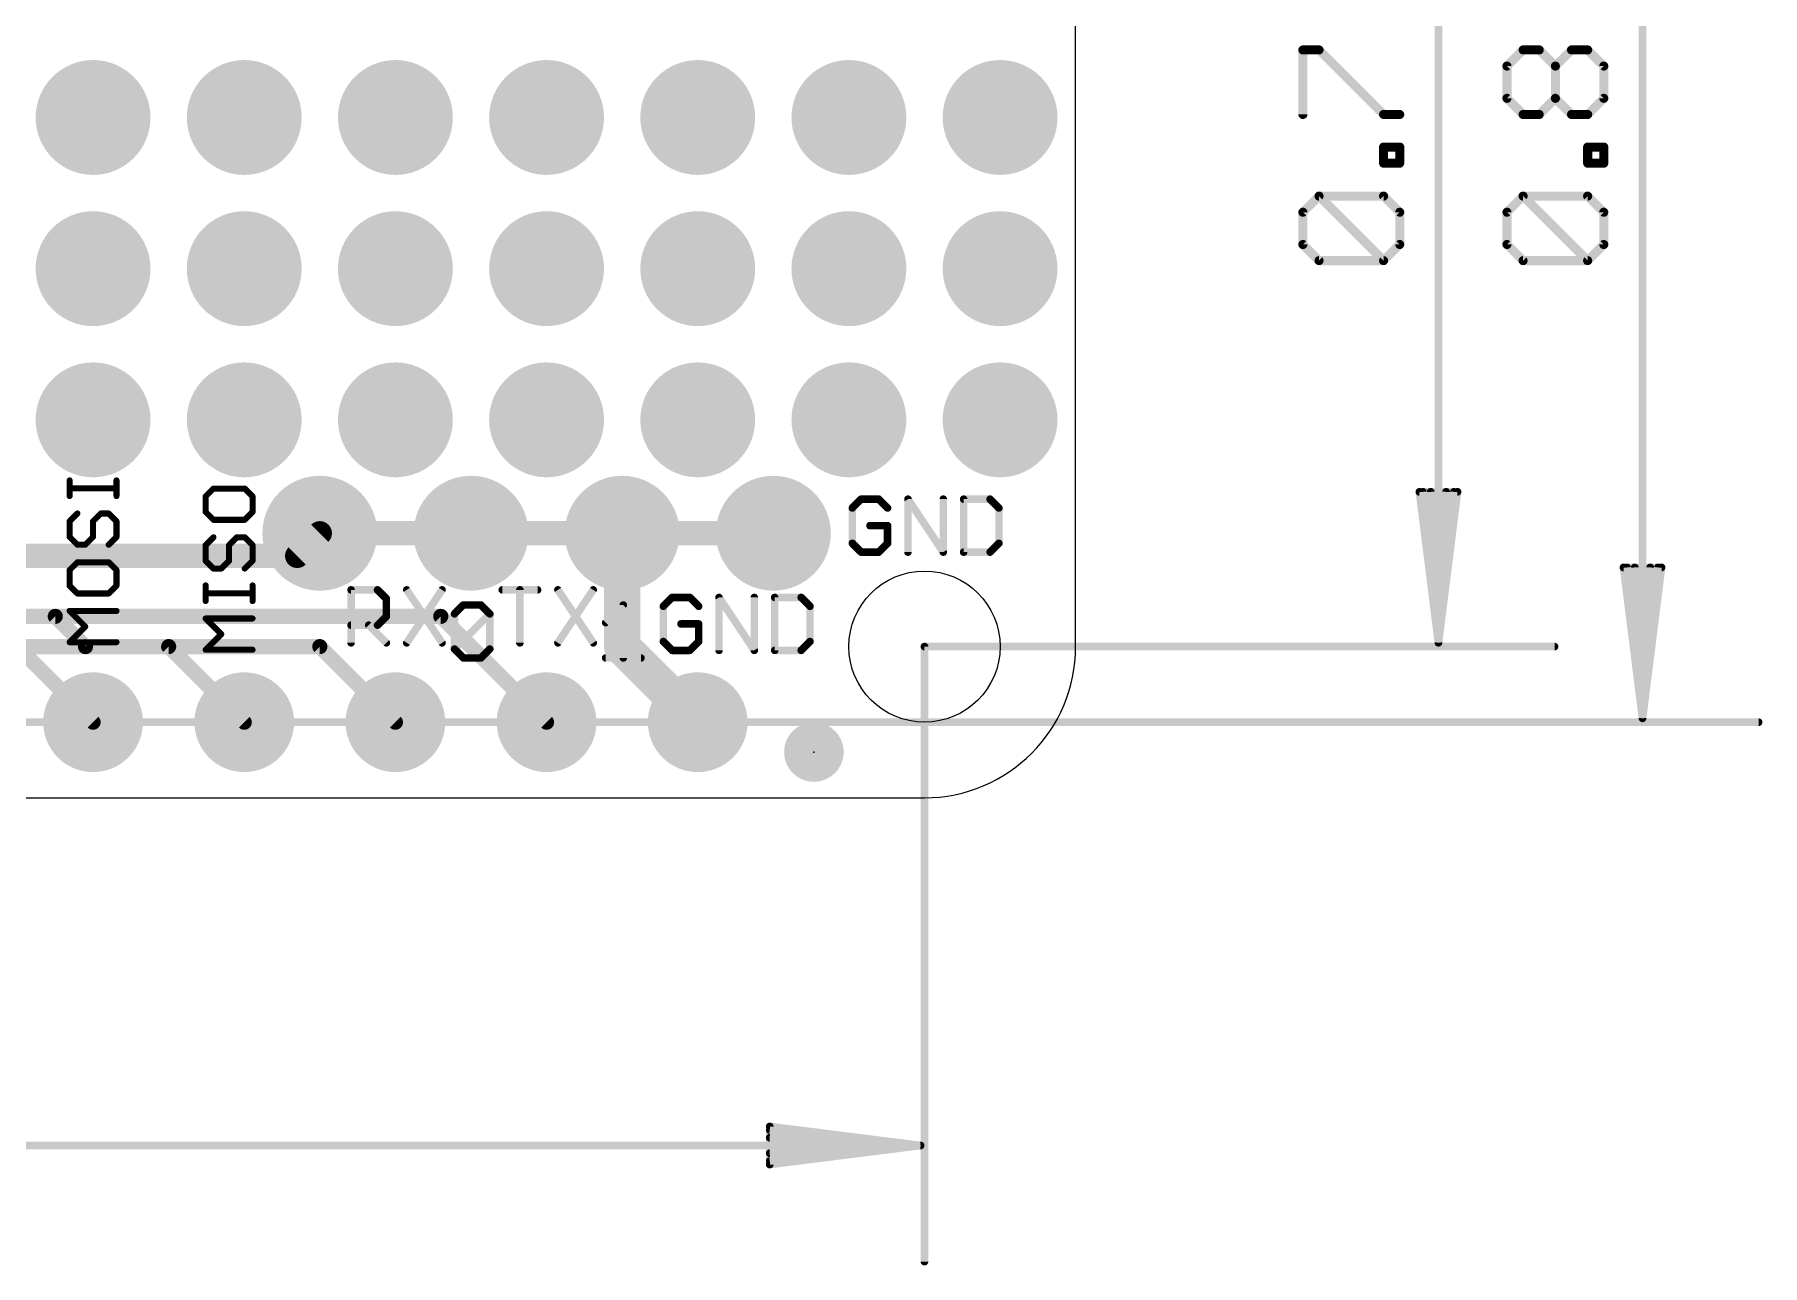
# Model space of a CAD drawing. Extents: x -7.9 to 62.3, y -7.9 to 33.1.
# Drawn here: x 33.31 to 62.34, y -7.86 to 12.82 of the extents above; entities that cross this region are included whole.
import ezdxf

# ---------------------------------------------------------------- set-up
doc = ezdxf.new("R2010")
doc.units = 0
for name, color, linetype in [('1', 12, 'CONTINUOUS'), ('16', 132, 'CONTINUOUS'), ('17', 110, 'CONTINUOUS'), ('18', 110, 'CONTINUOUS'), ('20', 53, 'CONTINUOUS'), ('21', 40, 'CONTINUOUS'), ('23', 40, 'CONTINUOUS'), ('47', 253, 'CONTINUOUS')]:
    doc.layers.add(name, color=color, linetype=linetype)

# ---------------------------------------------------------------- blocks, each defined once
blk = doc.blocks.new('ROUNDP')
at = {"const_width": 0.5}
blk.add_lwpolyline([(0, -0.25, 1), (0, 0.25, 1), (0, -0.25)], format="xyb", dxfattribs=at)
blk = doc.blocks.new('PIE')
at = {"const_width": 0.5}
blk.add_lwpolyline([(0, -0.25, 1), (0, 0.25, 1), (0, -0.25)], format="xyb", dxfattribs=at)
blk = doc.blocks.new('ROUNDV')
at = {"const_width": 0.5}
blk.add_lwpolyline([(0, -0.25, 1), (0, 0.25, 1), (0, -0.25)], format="xyb", dxfattribs=at)

msp = doc.modelspace()

# ---------------------------------------------------------------- linework, layer by layer
at = {"layer": '1'}
for points, const_width in [([(38.1, 4.445), (40.64, 4.445)], 0.4064), ([(40.64, 4.445), (43.18, 4.445)], 0.4064), ([(43.18, 4.445), (45.72, 4.445)], 0.4064), ([(33.147, 3.048), (33.655, 3.048)], 0.254), ([(33.655, 3.048), (34.163, 2.54)], 0.254), ([(34.163, 2.54), (35.56, 2.54)], 0.254), ([(35.56, 2.54), (36.83, 1.27)], 0.254), ([(34.29, 1.27), (33.147, 2.413)], 0.254)]:
    msp.add_lwpolyline(points, dxfattribs=dict(at, const_width=const_width))
for points, const_width in [([(38.1, 4.5466, 1), (38.1, 4.3434)], 0.2032), ([(40.64, 4.5466, 1), (40.64, 4.3434)], 0.2032), ([(40.64, 4.3434, 1), (40.64, 4.5466)], 0.2032), ([(43.18, 4.5466, 1), (43.18, 4.3434)], 0.2032), ([(43.18, 4.3434, 1), (43.18, 4.5466)], 0.2032), ([(45.72, 4.3434, 1), (45.72, 4.5466)], 0.2032), ([(33.6999, 3.0929, 1), (33.6101, 3.0031)], 0.127), ([(33.655, 2.9845, 1), (33.655, 3.1115)], 0.127), ([(34.163, 2.6035, 1), (34.163, 2.4765)], 0.127), ([(34.1181, 2.4951, 1), (34.2079, 2.5849)], 0.127), ([(35.6049, 2.5849, 1), (35.5151, 2.4951)], 0.127), ([(35.56, 2.4765, 1), (35.56, 2.6035)], 0.127), ([(34.2451, 1.2251, 1), (34.3349, 1.3149)], 0.127), ([(36.7851, 1.2251, 1), (36.8749, 1.3149)], 0.127)]:
    msp.add_lwpolyline(points, format="xyb", dxfattribs=dict(at, const_width=const_width))
at = {"layer": '16'}
for points, const_width in [([(37.719, 4.064), (38.1, 4.445)], 0.4064), ([(43.18, 2.54), (43.18, 4.445)], 0.6096), ([(32.512, 4.064), (37.719, 4.064)], 0.4064), ([(40.132, 3.048), (29.083, 3.048)], 0.254), ([(40.132, 3.048), (41.91, 1.27)], 0.254), ([(28.448, 2.54), (38.1, 2.54)], 0.254), ([(38.1, 2.54), (39.37, 1.27)], 0.254), ([(44.45, 1.27), (43.18, 2.54)], 0.6096)]:
    msp.add_lwpolyline(points, dxfattribs=dict(at, const_width=const_width))
for points, const_width in [([(38.1718, 4.3732, 1), (38.0282, 4.5168)], 0.2032), ([(43.3324, 4.445, 1), (43.0276, 4.445)], 0.3048), ([(37.6472, 4.1358, 1), (37.7908, 3.9922)], 0.2032), ([(37.719, 3.9624, 1), (37.719, 4.1656)], 0.2032), ([(40.1769, 3.0929, 1), (40.0871, 3.0031)], 0.127), ([(40.132, 2.9845, 1), (40.132, 3.1115)], 0.127), ([(38.1449, 2.5849, 1), (38.0551, 2.4951)], 0.127), ([(38.1, 2.4765, 1), (38.1, 2.6035)], 0.127), ([(43.2878, 2.6478, 1), (43.0722, 2.4322)], 0.3048), ([(43.0276, 2.54, 1), (43.3324, 2.54)], 0.3048), ([(44.3422, 1.1622, 1), (44.5578, 1.3778)], 0.3048), ([(39.3251, 1.2251, 1), (39.4149, 1.3149)], 0.127), ([(41.8651, 1.2251, 1), (41.9549, 1.3149)], 0.127)]:
    msp.add_lwpolyline(points, format="xyb", dxfattribs=dict(at, const_width=const_width))
at = {"layer": '20'}
for p, q in [((50.8, 2.54), (50.8, 20.32)), ((2.54, 0), (48.26, 0))]:
    msp.add_line(p, q, dxfattribs=at)
msp.add_circle((48.26, 2.54), 1.27, dxfattribs=at)
msp.add_arc((48.26, 2.54), 2.54, 270, 0, dxfattribs=at)
at = {"layer": '21'}
for points, const_width in [([(33.8956, 5.0698), (33.8956, 5.3325)], 0.1016), ([(34.6837, 5.2012), (33.8956, 5.2012)], 0.1016), ([(34.6837, 5.0698), (34.6837, 5.3325)], 0.1016), ([(36.313, 5.1953), (36.1816, 5.064)], 0.1016), ([(36.8384, 5.1953), (36.313, 5.1953)], 0.1016), ([(36.9697, 5.064), (36.8384, 5.1953)], 0.1016), ([(36.1816, 5.064), (36.1816, 4.8013)], 0.1016), ([(36.9697, 4.8013), (36.9697, 5.064)], 0.1016), ([(47.1955, 5.0173), (47.0472, 4.869)], 0.127), ([(47.4921, 5.0173), (47.1955, 5.0173)], 0.127), ([(47.6404, 4.869), (47.4921, 5.0173)], 0.127), ([(47.9827, 4.1275), (47.9827, 5.0173)], 0.127), ([(47.9827, 5.0173), (48.5759, 4.1275)], 0.127), ([(48.5759, 4.1275), (48.5759, 5.0173)], 0.127), ([(48.9183, 5.0173), (48.9183, 4.1275)], 0.127), ([(49.3631, 5.0173), (48.9183, 5.0173)], 0.127), ([(49.5114, 4.869), (49.3631, 5.0173)], 0.127), ([(34.027, 4.7766), (33.8956, 4.6453)], 0.1016), ([(33.8956, 4.6453), (33.8956, 4.3826)], 0.1016), ([(34.2897, 4.6453), (34.421, 4.7766)], 0.1016), ([(34.2897, 4.3826), (34.2897, 4.6453)], 0.1016), ([(34.421, 4.7766), (34.5524, 4.7766)], 0.1016), ([(34.5524, 4.7766), (34.6837, 4.6453)], 0.1016), ([(34.6837, 4.6453), (34.6837, 4.3826)], 0.1016), ([(36.1816, 4.8013), (36.313, 4.6699)], 0.1016), ([(36.313, 4.6699), (36.8384, 4.6699)], 0.1016), ([(36.8384, 4.6699), (36.9697, 4.8013)], 0.1016), ([(47.0472, 4.869), (47.0472, 4.2758)], 0.127), ([(49.5114, 4.2758), (49.5114, 4.869)], 0.127), ([(33.8956, 4.3826), (34.027, 4.2512)], 0.1016), ([(34.1583, 4.2512), (34.2897, 4.3826)], 0.1016), ([(34.6837, 4.3826), (34.5524, 4.2512)], 0.1016), ([(36.313, 4.3768), (36.1816, 4.2454)], 0.1016), ([(36.5757, 4.2454), (36.707, 4.3768)], 0.1016), ([(36.707, 4.3768), (36.8384, 4.3768)], 0.1016), ([(36.8384, 4.3768), (36.9697, 4.2454)], 0.1016), ([(47.6404, 4.5724), (47.3438, 4.5724)], 0.127), ([(47.6404, 4.2758), (47.6404, 4.5724)], 0.127), ([(34.027, 4.2512), (34.1583, 4.2512)], 0.1016), ([(36.1816, 4.2454), (36.1816, 3.9827)], 0.1016), ([(36.5757, 3.9827), (36.5757, 4.2454)], 0.1016), ([(36.9697, 4.2454), (36.9697, 3.9827)], 0.1016), ([(47.0472, 4.2758), (47.1955, 4.1275)], 0.127), ([(47.1955, 4.1275), (47.4921, 4.1275)], 0.127), ([(47.4921, 4.1275), (47.6404, 4.2758)], 0.127), ([(48.9183, 4.1275), (49.3631, 4.1275)], 0.127), ([(49.3631, 4.1275), (49.5114, 4.2758)], 0.127), ([(34.027, 3.958), (33.8956, 3.8267)], 0.1016), ([(33.8956, 3.8267), (33.8956, 3.564)], 0.1016), ([(34.5524, 3.958), (34.027, 3.958)], 0.1016), ([(34.6837, 3.8267), (34.5524, 3.958)], 0.1016), ([(34.6837, 3.564), (34.6837, 3.8267)], 0.1016), ([(36.1816, 3.9827), (36.313, 3.8514)], 0.1016), ([(36.313, 3.8514), (36.4443, 3.8514)], 0.1016), ([(36.4443, 3.8514), (36.5757, 3.9827)], 0.1016), ([(36.9697, 3.9827), (36.8384, 3.8514)], 0.1016), ([(33.8956, 3.564), (34.027, 3.4327)], 0.1016), ([(34.5524, 3.4327), (34.6837, 3.564)], 0.1016), ([(36.1816, 3.3056), (36.1816, 3.5683)], 0.1016), ([(36.9697, 3.437), (36.1816, 3.437)], 0.1016), ([(36.9697, 3.3056), (36.9697, 3.5683)], 0.1016), ([(38.625, 2.6035), (38.625, 3.4933)], 0.127), ([(38.625, 3.4933), (39.0699, 3.4933)], 0.127), ([(39.0699, 3.4933), (39.2182, 3.345)], 0.127), ([(39.5605, 3.4933), (40.1537, 2.6035)], 0.127), ([(40.1537, 3.4933), (39.5605, 2.6035)], 0.127), ([(41.165, 3.4933), (41.7582, 3.4933)], 0.127), ([(41.4616, 2.6035), (41.4616, 3.4933)], 0.127), ([(42.1005, 3.4933), (42.6937, 2.6035)], 0.127), ([(42.6937, 3.4933), (42.1005, 2.6035)], 0.127), ([(34.027, 3.4327), (34.5524, 3.4327)], 0.1016), ([(39.2182, 3.345), (39.2182, 3.0484)], 0.127), ([(40.3627, 3.091), (40.511, 3.2393)], 0.127), ([(40.511, 3.2393), (40.8076, 3.2393)], 0.127), ([(40.8076, 3.2393), (40.9559, 3.091)], 0.127), ([(42.9027, 2.9427), (43.1993, 3.2393)], 0.127), ([(43.1993, 3.2393), (43.1993, 2.3495)], 0.127), ([(44.0205, 3.3663), (43.8722, 3.218)], 0.127), ([(43.8722, 3.218), (43.8722, 2.6248)], 0.127), ([(44.3171, 3.3663), (44.0205, 3.3663)], 0.127), ([(44.4654, 3.218), (44.3171, 3.3663)], 0.127), ([(44.8077, 2.4765), (44.8077, 3.3663)], 0.127), ([(44.8077, 3.3663), (45.4009, 2.4765)], 0.127), ([(45.4009, 2.4765), (45.4009, 3.3663)], 0.127), ([(45.7433, 3.3663), (45.7433, 2.4765)], 0.127), ([(46.1881, 3.3663), (45.7433, 3.3663)], 0.127), ([(46.3364, 3.218), (46.1881, 3.3663)], 0.127), ([(46.3364, 2.6248), (46.3364, 3.218)], 0.127), ([(34.1583, 2.8768), (33.8956, 3.1395)], 0.1016), ([(33.8956, 3.1395), (34.6837, 3.1395)], 0.1016), ([(33.8956, 2.6141), (34.1583, 2.8768)], 0.1016), ([(36.4443, 2.7498), (36.1816, 3.0125)], 0.1016), ([(36.1816, 3.0125), (36.9697, 3.0125)], 0.1016), ([(39.0699, 2.9001), (38.625, 2.9001)], 0.127), ([(38.9216, 2.9001), (39.2182, 2.6035)], 0.127), ([(39.2182, 3.0484), (39.0699, 2.9001)], 0.127), ([(40.3627, 2.4978), (40.3627, 3.091)], 0.127), ([(40.3627, 2.4978), (40.9559, 3.091)], 0.127), ([(40.9559, 3.091), (40.9559, 2.4978)], 0.127), ([(44.4654, 2.9214), (44.1688, 2.9214)], 0.127), ([(44.4654, 2.6248), (44.4654, 2.9214)], 0.127), ([(34.6837, 2.6141), (33.8956, 2.6141)], 0.1016), ([(36.1816, 2.4871), (36.4443, 2.7498)], 0.1016), ([(43.8722, 2.6248), (44.0205, 2.4765)], 0.127), ([(44.3171, 2.4765), (44.4654, 2.6248)], 0.127), ([(46.1881, 2.4765), (46.3364, 2.6248)], 0.127), ([(36.9697, 2.4871), (36.1816, 2.4871)], 0.1016), ([(40.511, 2.3495), (40.3627, 2.4978)], 0.127), ([(40.8076, 2.3495), (40.511, 2.3495)], 0.127), ([(40.9559, 2.4978), (40.8076, 2.3495)], 0.127), ([(42.9027, 2.3495), (43.4959, 2.3495)], 0.127), ([(44.0205, 2.4765), (44.3171, 2.4765)], 0.127), ([(45.7433, 2.4765), (46.1881, 2.4765)], 0.127)]:
    msp.add_lwpolyline(points, dxfattribs=dict(at, const_width=const_width))
for points, const_width in [([(33.921, 5.3325, 1), (33.8702, 5.3325)], 0.0508), ([(33.8956, 5.2266, 1), (33.8956, 5.1757)], 0.0508), ([(34.7091, 5.3325, 1), (34.6583, 5.3325)], 0.0508), ([(34.6837, 5.1757, 1), (34.6837, 5.2266)], 0.0508), ([(36.313, 5.2207, 1), (36.313, 5.1699)], 0.0508), ([(36.3309, 5.1774, 1), (36.295, 5.2133)], 0.0508), ([(36.8563, 5.2133, 1), (36.8204, 5.1774)], 0.0508), ([(36.8384, 5.1699, 1), (36.8384, 5.2207)], 0.0508), ([(33.8702, 5.0698, 1), (33.921, 5.0698)], 0.0508), ([(34.6583, 5.0698, 1), (34.7091, 5.0698)], 0.0508), ([(36.207, 5.064, 1), (36.1562, 5.064)], 0.0508), ([(36.1637, 5.0819, 1), (36.1996, 5.046)], 0.0508), ([(36.9951, 5.064, 1), (36.9443, 5.064)], 0.0508), ([(36.9517, 5.046, 1), (36.9877, 5.0819)], 0.0508), ([(47.1955, 5.049, 1), (47.1955, 4.9855)], 0.0635), ([(47.218, 4.9948, 1), (47.1731, 5.0397)], 0.0635), ([(47.5146, 5.0397, 1), (47.4696, 4.9948)], 0.0635), ([(47.4921, 4.9855, 1), (47.4921, 5.049)], 0.0635), ([(48.0145, 5.0173, 1), (47.951, 5.0173)], 0.0635), ([(48.0092, 5.0349, 1), (47.9563, 4.9996)], 0.0635), ([(48.6077, 5.0173, 1), (48.5442, 5.0173)], 0.0635), ([(48.95, 5.0173, 1), (48.8865, 5.0173)], 0.0635), ([(48.9183, 5.049, 1), (48.9183, 4.9855)], 0.0635), ([(49.3856, 5.0397, 1), (49.3407, 4.9948)], 0.0635), ([(49.3631, 4.9855, 1), (49.3631, 5.049)], 0.0635), ([(33.921, 4.6453, 1), (33.8702, 4.6453)], 0.0508), ([(33.8777, 4.6632, 1), (33.9136, 4.6273)], 0.0508), ([(34.0449, 4.7586, 1), (34.009, 4.7946)], 0.0508), ([(34.3151, 4.6453, 1), (34.2643, 4.6453)], 0.0508), ([(34.2717, 4.6632, 1), (34.3076, 4.6273)], 0.0508), ([(34.421, 4.802, 1), (34.421, 4.7512)], 0.0508), ([(34.439, 4.7586, 1), (34.403, 4.7946)], 0.0508), ([(34.5703, 4.7946, 1), (34.5344, 4.7586)], 0.0508), ([(34.5524, 4.7512, 1), (34.5524, 4.802)], 0.0508), ([(34.7091, 4.6453, 1), (34.6583, 4.6453)], 0.0508), ([(34.6657, 4.6273, 1), (34.7017, 4.6632)], 0.0508), ([(36.1996, 4.8193, 1), (36.1637, 4.7833)], 0.0508), ([(36.1562, 4.8013, 1), (36.207, 4.8013)], 0.0508), ([(36.313, 4.6953, 1), (36.313, 4.6445)], 0.0508), ([(36.295, 4.652, 1), (36.3309, 4.6879)], 0.0508), ([(36.8204, 4.6879, 1), (36.8563, 4.652)], 0.0508), ([(36.8384, 4.6445, 1), (36.8384, 4.6953)], 0.0508), ([(36.9443, 4.8013, 1), (36.9951, 4.8013)], 0.0508), ([(36.9877, 4.7833, 1), (36.9517, 4.8193)], 0.0508), ([(47.079, 4.869, 1), (47.0155, 4.869)], 0.0635), ([(47.0248, 4.8914, 1), (47.0697, 4.8465)], 0.0635), ([(47.6179, 4.8465, 1), (47.6628, 4.8914)], 0.0635), ([(49.5432, 4.869, 1), (49.4797, 4.869)], 0.0635), ([(49.489, 4.8465, 1), (49.5339, 4.8914)], 0.0635), ([(33.8702, 4.3826, 1), (33.921, 4.3826)], 0.0508), ([(33.9136, 4.4005, 1), (33.8777, 4.3646)], 0.0508), ([(34.2643, 4.3826, 1), (34.3151, 4.3826)], 0.0508), ([(34.3076, 4.3646, 1), (34.2717, 4.4005)], 0.0508), ([(34.6583, 4.3826, 1), (34.7091, 4.3826)], 0.0508), ([(34.7017, 4.3646, 1), (34.6657, 4.4005)], 0.0508), ([(36.3309, 4.3588, 1), (36.295, 4.3947)], 0.0508), ([(36.707, 4.4022, 1), (36.707, 4.3514)], 0.0508), ([(36.725, 4.3588, 1), (36.689, 4.3947)], 0.0508), ([(36.8563, 4.3947, 1), (36.8204, 4.3588)], 0.0508), ([(36.8384, 4.3514, 1), (36.8384, 4.4022)], 0.0508), ([(47.3438, 4.6041, 1), (47.3438, 4.5406)], 0.0635), ([(47.6721, 4.5724, 1), (47.6086, 4.5724)], 0.0635), ([(47.6404, 4.5406, 1), (47.6404, 4.6041)], 0.0635), ([(34.027, 4.2766, 1), (34.027, 4.2258)], 0.0508), ([(34.009, 4.2333, 1), (34.0449, 4.2692)], 0.0508), ([(34.1404, 4.2692, 1), (34.1763, 4.2333)], 0.0508), ([(34.1583, 4.2258, 1), (34.1583, 4.2766)], 0.0508), ([(34.5344, 4.2692, 1), (34.5703, 4.2333)], 0.0508), ([(36.207, 4.2454, 1), (36.1562, 4.2454)], 0.0508), ([(36.1637, 4.2634, 1), (36.1996, 4.2274)], 0.0508), ([(36.5577, 4.2634, 1), (36.5936, 4.2274)], 0.0508), ([(36.6011, 4.2454, 1), (36.5503, 4.2454)], 0.0508), ([(36.9951, 4.2454, 1), (36.9443, 4.2454)], 0.0508), ([(36.9517, 4.2274, 1), (36.9877, 4.2634)], 0.0508), ([(47.0697, 4.2982, 1), (47.0248, 4.2533)], 0.0635), ([(47.0155, 4.2758, 1), (47.079, 4.2758)], 0.0635), ([(47.1955, 4.1593, 1), (47.1955, 4.0958)], 0.0635), ([(47.1731, 4.105, 1), (47.218, 4.15)], 0.0635), ([(47.4696, 4.15, 1), (47.5146, 4.105)], 0.0635), ([(47.4921, 4.0958, 1), (47.4921, 4.1593)], 0.0635), ([(47.6086, 4.2758, 1), (47.6721, 4.2758)], 0.0635), ([(47.6628, 4.2533, 1), (47.6179, 4.2982)], 0.0635), ([(47.951, 4.1275, 1), (48.0145, 4.1275)], 0.0635), ([(48.5442, 4.1275, 1), (48.6077, 4.1275)], 0.0635), ([(48.5495, 4.1099, 1), (48.6023, 4.1451)], 0.0635), ([(48.8865, 4.1275, 1), (48.95, 4.1275)], 0.0635), ([(48.9183, 4.1593, 1), (48.9183, 4.0958)], 0.0635), ([(49.3407, 4.15, 1), (49.3856, 4.105)], 0.0635), ([(49.3631, 4.0958, 1), (49.3631, 4.1593)], 0.0635), ([(49.4797, 4.2758, 1), (49.5432, 4.2758)], 0.0635), ([(49.5339, 4.2533, 1), (49.489, 4.2982)], 0.0635), ([(33.921, 3.8267, 1), (33.8702, 3.8267)], 0.0508), ([(33.8777, 3.8446, 1), (33.9136, 3.8087)], 0.0508), ([(34.027, 3.9834, 1), (34.027, 3.9326)], 0.0508), ([(34.0449, 3.9401, 1), (34.009, 3.976)], 0.0508), ([(34.5703, 3.976, 1), (34.5344, 3.9401)], 0.0508), ([(34.5524, 3.9326, 1), (34.5524, 3.9834)], 0.0508), ([(34.7091, 3.8267, 1), (34.6583, 3.8267)], 0.0508), ([(34.6657, 3.8087, 1), (34.7017, 3.8446)], 0.0508), ([(36.1562, 3.9827, 1), (36.207, 3.9827)], 0.0508), ([(36.1996, 4.0007, 1), (36.1637, 3.9648)], 0.0508), ([(36.313, 3.8768, 1), (36.313, 3.826)], 0.0508), ([(36.295, 3.8334, 1), (36.3309, 3.8693)], 0.0508), ([(36.4264, 3.8693, 1), (36.4623, 3.8334)], 0.0508), ([(36.4443, 3.826, 1), (36.4443, 3.8768)], 0.0508), ([(36.5503, 3.9827, 1), (36.6011, 3.9827)], 0.0508), ([(36.5936, 3.9648, 1), (36.5577, 4.0007)], 0.0508), ([(36.8204, 3.8693, 1), (36.8563, 3.8334)], 0.0508), ([(36.9443, 3.9827, 1), (36.9951, 3.9827)], 0.0508), ([(36.9877, 3.9648, 1), (36.9517, 4.0007)], 0.0508), ([(33.9136, 3.582, 1), (33.8777, 3.546)], 0.0508), ([(33.8702, 3.564, 1), (33.921, 3.564)], 0.0508), ([(34.6583, 3.564, 1), (34.7091, 3.564)], 0.0508), ([(34.7017, 3.546, 1), (34.6657, 3.582)], 0.0508), ([(36.207, 3.5683, 1), (36.1562, 3.5683)], 0.0508), ([(36.1816, 3.4624, 1), (36.1816, 3.4116)], 0.0508), ([(36.9951, 3.5683, 1), (36.9443, 3.5683)], 0.0508), ([(36.9697, 3.4116, 1), (36.9697, 3.4624)], 0.0508), ([(38.6567, 3.4933, 1), (38.5932, 3.4933)], 0.0635), ([(38.625, 3.525, 1), (38.625, 3.4615)], 0.0635), ([(39.0923, 3.5157, 1), (39.0474, 3.4708)], 0.0635), ([(39.0699, 3.4615, 1), (39.0699, 3.525)], 0.0635), ([(39.5869, 3.5109, 1), (39.5341, 3.4756)], 0.0635), ([(40.1801, 3.4756, 1), (40.1273, 3.5109)], 0.0635), ([(41.165, 3.525, 1), (41.165, 3.4615)], 0.0635), ([(41.4933, 3.4933, 1), (41.4298, 3.4933)], 0.0635), ([(41.7582, 3.4615, 1), (41.7582, 3.525)], 0.0635), ([(42.1269, 3.5109, 1), (42.0741, 3.4756)], 0.0635), ([(42.7201, 3.4756, 1), (42.6673, 3.5109)], 0.0635), ([(34.027, 3.4581, 1), (34.027, 3.4073)], 0.0508), ([(34.009, 3.4147, 1), (34.0449, 3.4506)], 0.0508), ([(34.5344, 3.4506, 1), (34.5703, 3.4147)], 0.0508), ([(34.5524, 3.4073, 1), (34.5524, 3.4581)], 0.0508), ([(36.1562, 3.3056, 1), (36.207, 3.3056)], 0.0508), ([(36.9443, 3.3056, 1), (36.9951, 3.3056)], 0.0508), ([(39.2499, 3.345, 1), (39.1864, 3.345)], 0.0635), ([(39.1957, 3.3225, 1), (39.2406, 3.3674)], 0.0635), ([(40.511, 3.271, 1), (40.511, 3.2075)], 0.0635), ([(40.5335, 3.2168, 1), (40.4886, 3.2617)], 0.0635), ([(40.8301, 3.2617, 1), (40.7852, 3.2168)], 0.0635), ([(40.8076, 3.2075, 1), (40.8076, 3.271)], 0.0635), ([(43.2311, 3.2393, 1), (43.1676, 3.2393)], 0.0635), ([(43.2218, 3.2168, 1), (43.1769, 3.2617)], 0.0635), ([(43.904, 3.218, 1), (43.8405, 3.218)], 0.0635), ([(43.8498, 3.2404, 1), (43.8947, 3.1955)], 0.0635), ([(44.0205, 3.398, 1), (44.0205, 3.3345)], 0.0635), ([(44.043, 3.3438, 1), (43.9981, 3.3887)], 0.0635), ([(44.3396, 3.3887, 1), (44.2946, 3.3438)], 0.0635), ([(44.3171, 3.3345, 1), (44.3171, 3.398)], 0.0635), ([(44.4429, 3.1955, 1), (44.4878, 3.2404)], 0.0635), ([(44.8395, 3.3663, 1), (44.776, 3.3663)], 0.0635), ([(44.8342, 3.3839, 1), (44.7813, 3.3486)], 0.0635), ([(45.4327, 3.3663, 1), (45.3692, 3.3663)], 0.0635), ([(45.775, 3.3663, 1), (45.7115, 3.3663)], 0.0635), ([(45.7433, 3.398, 1), (45.7433, 3.3345)], 0.0635), ([(46.2106, 3.3887, 1), (46.1657, 3.3438)], 0.0635), ([(46.1881, 3.3345, 1), (46.1881, 3.398)], 0.0635), ([(46.3682, 3.218, 1), (46.3047, 3.218)], 0.0635), ([(46.314, 3.1955, 1), (46.3589, 3.2404)], 0.0635), ([(33.8956, 3.1649, 1), (33.8956, 3.1141)], 0.0508), ([(33.9136, 3.1574, 1), (33.8777, 3.1215)], 0.0508), ([(34.1763, 2.8588, 1), (34.1404, 2.8947)], 0.0508), ([(34.1404, 2.8588, 1), (34.1763, 2.8947)], 0.0508), ([(34.6837, 3.1141, 1), (34.6837, 3.1649)], 0.0508), ([(36.1816, 3.0379, 1), (36.1816, 2.9871)], 0.0508), ([(36.1996, 3.0304, 1), (36.1637, 2.9945)], 0.0508), ([(36.9697, 2.9871, 1), (36.9697, 3.0379)], 0.0508), ([(38.625, 2.9318, 1), (38.625, 2.8683)], 0.0635), ([(38.944, 2.9225, 1), (38.8991, 2.8776)], 0.0635), ([(39.0474, 2.9225, 1), (39.0923, 2.8776)], 0.0635), ([(39.0699, 2.8683, 1), (39.0699, 2.9318)], 0.0635), ([(39.1864, 3.0484, 1), (39.2499, 3.0484)], 0.0635), ([(39.2406, 3.0259, 1), (39.1957, 3.0708)], 0.0635), ([(40.3945, 3.091, 1), (40.331, 3.091)], 0.0635), ([(40.3403, 3.1134, 1), (40.3852, 3.0685)], 0.0635), ([(40.9877, 3.091, 1), (40.9242, 3.091)], 0.0635), ([(40.9784, 3.0685, 1), (40.9335, 3.1134)], 0.0635), ([(40.9335, 3.0685, 1), (40.9784, 3.1134)], 0.0635), ([(42.8803, 2.9651, 1), (42.9252, 2.9202)], 0.0635), ([(44.1688, 2.9531, 1), (44.1688, 2.8896)], 0.0635), ([(44.4971, 2.9214, 1), (44.4336, 2.9214)], 0.0635), ([(44.4654, 2.8896, 1), (44.4654, 2.9531)], 0.0635), ([(33.8956, 2.6395, 1), (33.8956, 2.5887)], 0.0508), ([(33.8777, 2.632, 1), (33.9136, 2.5961)], 0.0508), ([(34.6837, 2.5887, 1), (34.6837, 2.6395)], 0.0508), ([(36.4623, 2.7318, 1), (36.4264, 2.7677)], 0.0508), ([(36.4264, 2.7318, 1), (36.4623, 2.7677)], 0.0508), ([(38.5932, 2.6035, 1), (38.6567, 2.6035)], 0.0635), ([(39.1957, 2.581, 1), (39.2406, 2.626)], 0.0635), ([(39.5341, 2.6211, 1), (39.5869, 2.5859)], 0.0635), ([(40.1273, 2.5859, 1), (40.1801, 2.6211)], 0.0635), ([(41.4298, 2.6035, 1), (41.4933, 2.6035)], 0.0635), ([(42.0741, 2.6211, 1), (42.1269, 2.5859)], 0.0635), ([(42.6673, 2.5859, 1), (42.7201, 2.6211)], 0.0635), ([(43.8405, 2.6248, 1), (43.904, 2.6248)], 0.0635), ([(43.8947, 2.6472, 1), (43.8498, 2.6023)], 0.0635), ([(44.4336, 2.6248, 1), (44.4971, 2.6248)], 0.0635), ([(44.4878, 2.6023, 1), (44.4429, 2.6472)], 0.0635), ([(46.3047, 2.6248, 1), (46.3682, 2.6248)], 0.0635), ([(46.3589, 2.6023, 1), (46.314, 2.6472)], 0.0635), ([(36.1816, 2.5125, 1), (36.1816, 2.4617)], 0.0508), ([(36.1637, 2.505, 1), (36.1996, 2.4691)], 0.0508), ([(36.9697, 2.4617, 1), (36.9697, 2.5125)], 0.0508), ([(40.3852, 2.5202, 1), (40.3403, 2.4753)], 0.0635), ([(40.3403, 2.5202, 1), (40.3852, 2.4753)], 0.0635), ([(40.331, 2.4978, 1), (40.3945, 2.4978)], 0.0635), ([(40.511, 2.3813, 1), (40.511, 2.3177)], 0.0635), ([(40.4886, 2.327, 1), (40.5335, 2.372)], 0.0635), ([(40.7852, 2.372, 1), (40.8301, 2.327)], 0.0635), ([(40.8076, 2.3177, 1), (40.8076, 2.3813)], 0.0635), ([(40.9242, 2.4978, 1), (40.9877, 2.4978)], 0.0635), ([(40.9784, 2.4753, 1), (40.9335, 2.5202)], 0.0635), ([(42.9027, 2.3813, 1), (42.9027, 2.3177)], 0.0635), ([(43.1676, 2.3495, 1), (43.2311, 2.3495)], 0.0635), ([(43.4959, 2.3177, 1), (43.4959, 2.3813)], 0.0635), ([(44.0205, 2.5083, 1), (44.0205, 2.4447)], 0.0635), ([(43.9981, 2.454, 1), (44.043, 2.499)], 0.0635), ([(44.2946, 2.499, 1), (44.3396, 2.454)], 0.0635), ([(44.3171, 2.4447, 1), (44.3171, 2.5083)], 0.0635), ([(44.776, 2.4765, 1), (44.8395, 2.4765)], 0.0635), ([(45.3692, 2.4765, 1), (45.4327, 2.4765)], 0.0635), ([(45.3745, 2.4589, 1), (45.4273, 2.4941)], 0.0635), ([(45.7433, 2.5083, 1), (45.7433, 2.4447)], 0.0635), ([(45.7115, 2.4765, 1), (45.775, 2.4765)], 0.0635), ([(46.1657, 2.499, 1), (46.2106, 2.454)], 0.0635), ([(46.1881, 2.4447, 1), (46.1881, 2.5083)], 0.0635)]:
    msp.add_lwpolyline(points, format="xyb", dxfattribs=dict(at, const_width=const_width))
at = {"layer": '23'}
msp.add_point((46.4022, 0.769), dxfattribs=at)
at = {"layer": '47'}
for points, const_width in [([(60.325, 21.525), (60.325, 1.335)], 0.13), ([(56.896, 2.605), (56.896, 20.255)], 0.13), ([(54.6183, 11.4805), (54.6183, 12.5652)], 0.1524), ([(54.6183, 12.5652), (54.8895, 12.5652)], 0.1524), ([(54.8895, 12.5652), (55.9741, 11.4805)], 0.1524), ([(58.0473, 12.294), (58.3185, 12.5652)], 0.1524), ([(58.3185, 12.5652), (58.5896, 12.5652)], 0.1524), ([(58.5896, 12.5652), (58.8608, 12.294)], 0.1524), ([(58.8608, 12.294), (59.132, 12.5652)], 0.1524), ([(59.132, 12.5652), (59.4031, 12.5652)], 0.1524), ([(59.4031, 12.5652), (59.6743, 12.294)], 0.1524), ([(58.0473, 11.7517), (58.0473, 12.294)], 0.1524), ([(58.8608, 11.7517), (58.8608, 12.294)], 0.1524), ([(59.6743, 12.294), (59.6743, 11.7517)], 0.1524), ([(58.3185, 11.4805), (58.0473, 11.7517)], 0.1524), ([(58.8608, 11.7517), (58.5896, 11.4805)], 0.1524), ([(59.132, 11.4805), (58.8608, 11.7517)], 0.1524), ([(59.6743, 11.7517), (59.4031, 11.4805)], 0.1524), ([(55.9741, 11.4805), (56.2453, 11.4805)], 0.1524), ([(58.5896, 11.4805), (58.3185, 11.4805)], 0.1524), ([(59.4031, 11.4805), (59.132, 11.4805)], 0.1524), ([(55.9741, 10.662), (55.9741, 10.9331)], 0.1524), ([(55.9741, 10.9331), (56.2453, 10.9331)], 0.1524), ([(56.2453, 10.9331), (56.2453, 10.662)], 0.1524), ([(59.4031, 10.662), (59.4031, 10.9331)], 0.1524), ([(59.4031, 10.9331), (59.6743, 10.9331)], 0.1524), ([(59.6743, 10.9331), (59.6743, 10.662)], 0.1524), ([(56.2453, 10.662), (55.9741, 10.662)], 0.1524), ([(59.6743, 10.662), (59.4031, 10.662)], 0.1524), ([(54.6183, 9.8383), (54.8895, 10.1095)], 0.1524), ([(54.8895, 10.1095), (55.9741, 10.1095)], 0.1524), ([(55.9741, 9.0248), (54.8895, 10.1095)], 0.1524), ([(55.9741, 10.1095), (56.2453, 9.8383)], 0.1524), ([(58.0473, 9.8383), (58.3185, 10.1095)], 0.1524), ([(58.3185, 10.1095), (59.4031, 10.1095)], 0.1524), ([(59.4031, 9.0248), (58.3185, 10.1095)], 0.1524), ([(59.4031, 10.1095), (59.6743, 9.8383)], 0.1524), ([(54.6183, 9.296), (54.6183, 9.8383)], 0.1524), ([(56.2453, 9.8383), (56.2453, 9.296)], 0.1524), ([(58.0473, 9.296), (58.0473, 9.8383)], 0.1524), ([(59.6743, 9.8383), (59.6743, 9.296)], 0.1524), ([(54.8895, 9.0248), (54.6183, 9.296)], 0.1524), ([(56.2453, 9.296), (55.9741, 9.0248)], 0.1524), ([(58.3185, 9.0248), (58.0473, 9.296)], 0.1524), ([(59.6743, 9.296), (59.4031, 9.0248)], 0.1524), ([(55.9741, 9.0248), (54.8895, 9.0248)], 0.1524), ([(59.4031, 9.0248), (58.3185, 9.0248)], 0.1524), ([(56.896, 2.605), (56.5768, 5.14)], 0.13), ([(56.5768, 5.14), (57.2152, 5.14)], 0.13), ([(56.896, 2.605), (56.636, 5.14)], 0.13), ([(56.896, 2.605), (56.766, 5.14)], 0.13), ([(57.2152, 5.14), (56.896, 2.605)], 0.13), ([(57.026, 5.14), (56.896, 2.605)], 0.13), ([(57.156, 5.14), (56.896, 2.605)], 0.13), ([(60.325, 1.335), (60.0058, 3.87)], 0.13), ([(60.0058, 3.87), (60.6442, 3.87)], 0.13), ([(60.325, 1.335), (60.065, 3.87)], 0.13), ([(60.325, 1.335), (60.195, 3.87)], 0.13), ([(60.6442, 3.87), (60.325, 1.335)], 0.13), ([(60.455, 3.87), (60.325, 1.335)], 0.13), ([(60.585, 3.87), (60.325, 1.335)], 0.13), ([(48.26, 2.54), (48.26, -7.792)], 0.13), ([(48.26, 2.54), (58.846, 2.54)], 0.13), ([(25.4, 1.27), (62.275, 1.27)], 0.13), ([(48.195, -5.842), (45.66, -5.5228)], 0.13), ([(45.66, -5.5228), (45.66, -6.1612)], 0.13), ([(2.605, -5.842), (48.195, -5.842)], 0.13), ([(48.195, -5.842), (45.66, -5.582)], 0.13), ([(48.195, -5.842), (45.66, -5.712)], 0.13), ([(45.66, -6.1612), (48.195, -5.842)], 0.13), ([(45.66, -5.972), (48.195, -5.842)], 0.13), ([(45.66, -6.102), (48.195, -5.842)], 0.13)]:
    msp.add_lwpolyline(points, dxfattribs=dict(at, const_width=const_width))
for points, const_width in [([(54.6564, 12.5652, 1), (54.5802, 12.5652)], 0.0762), ([(54.6183, 12.6033, 1), (54.6183, 12.5271)], 0.0762), ([(54.9164, 12.5921, 1), (54.8625, 12.5383)], 0.0762), ([(54.8895, 12.5271, 1), (54.8895, 12.6033)], 0.0762), ([(58.3185, 12.6033, 1), (58.3185, 12.5271)], 0.0762), ([(58.3454, 12.5383, 1), (58.2915, 12.5921)], 0.0762), ([(58.6166, 12.5921, 1), (58.5627, 12.5383)], 0.0762), ([(58.5896, 12.5271, 1), (58.5896, 12.6033)], 0.0762), ([(59.132, 12.6033, 1), (59.132, 12.5271)], 0.0762), ([(59.1589, 12.5383, 1), (59.105, 12.5921)], 0.0762), ([(59.4301, 12.5921, 1), (59.3762, 12.5383)], 0.0762), ([(59.4031, 12.5271, 1), (59.4031, 12.6033)], 0.0762), ([(58.0854, 12.294, 1), (58.0092, 12.294)], 0.0762), ([(58.0204, 12.321, 1), (58.0743, 12.2671)], 0.0762), ([(58.8989, 12.294, 1), (58.8227, 12.294)], 0.0762), ([(58.8339, 12.321, 1), (58.8877, 12.2671)], 0.0762), ([(58.8339, 12.2671, 1), (58.8877, 12.321)], 0.0762), ([(59.7124, 12.294, 1), (59.6362, 12.294)], 0.0762), ([(59.6474, 12.2671, 1), (59.7012, 12.321)], 0.0762), ([(58.0092, 11.7517, 1), (58.0854, 11.7517)], 0.0762), ([(58.0743, 11.7786, 1), (58.0204, 11.7248)], 0.0762), ([(58.8227, 11.7517, 1), (58.8989, 11.7517)], 0.0762), ([(58.8877, 11.7786, 1), (58.8339, 11.7248)], 0.0762), ([(58.8877, 11.7248, 1), (58.8339, 11.7786)], 0.0762), ([(59.6362, 11.7517, 1), (59.7124, 11.7517)], 0.0762), ([(59.7012, 11.7248, 1), (59.6474, 11.7786)], 0.0762), ([(54.5802, 11.4805, 1), (54.6564, 11.4805)], 0.0762), ([(55.9741, 11.5186, 1), (55.9741, 11.4424)], 0.0762), ([(55.9472, 11.4536, 1), (56.0011, 11.5075)], 0.0762), ([(56.2453, 11.4424, 1), (56.2453, 11.5186)], 0.0762), ([(58.3185, 11.5186, 1), (58.3185, 11.4424)], 0.0762), ([(58.2915, 11.4536, 1), (58.3454, 11.5075)], 0.0762), ([(58.5627, 11.5075, 1), (58.6166, 11.4536)], 0.0762), ([(58.5896, 11.4424, 1), (58.5896, 11.5186)], 0.0762), ([(59.132, 11.5186, 1), (59.132, 11.4424)], 0.0762), ([(59.105, 11.4536, 1), (59.1589, 11.5075)], 0.0762), ([(59.3762, 11.5075, 1), (59.4301, 11.4536)], 0.0762), ([(59.4031, 11.4424, 1), (59.4031, 11.5186)], 0.0762), ([(56.0122, 10.9331, 1), (55.936, 10.9331)], 0.0762), ([(55.9741, 10.9712, 1), (55.9741, 10.895)], 0.0762), ([(56.2834, 10.9331, 1), (56.2072, 10.9331)], 0.0762), ([(56.2453, 10.895, 1), (56.2453, 10.9712)], 0.0762), ([(59.4412, 10.9331, 1), (59.365, 10.9331)], 0.0762), ([(59.4031, 10.9712, 1), (59.4031, 10.895)], 0.0762), ([(59.7124, 10.9331, 1), (59.6362, 10.9331)], 0.0762), ([(59.6743, 10.895, 1), (59.6743, 10.9712)], 0.0762), ([(55.9741, 10.7001, 1), (55.9741, 10.6239)], 0.0762), ([(55.936, 10.662, 1), (56.0122, 10.662)], 0.0762), ([(56.2072, 10.662, 1), (56.2834, 10.662)], 0.0762), ([(56.2453, 10.6239, 1), (56.2453, 10.7001)], 0.0762), ([(59.4031, 10.7001, 1), (59.4031, 10.6239)], 0.0762), ([(59.365, 10.662, 1), (59.4412, 10.662)], 0.0762), ([(59.6362, 10.662, 1), (59.7124, 10.662)], 0.0762), ([(59.6743, 10.6239, 1), (59.6743, 10.7001)], 0.0762), ([(54.9164, 10.1364, 1), (54.8625, 10.0825)], 0.0762), ([(54.8895, 10.1476, 1), (54.8895, 10.0714)], 0.0762), ([(54.9164, 10.0825, 1), (54.8625, 10.1364)], 0.0762), ([(56.0011, 10.1364, 1), (55.9472, 10.0825)], 0.0762), ([(55.9741, 10.0714, 1), (55.9741, 10.1476)], 0.0762), ([(58.3454, 10.1364, 1), (58.2915, 10.0825)], 0.0762), ([(58.3185, 10.1476, 1), (58.3185, 10.0714)], 0.0762), ([(58.3454, 10.0825, 1), (58.2915, 10.1364)], 0.0762), ([(59.4301, 10.1364, 1), (59.3762, 10.0825)], 0.0762), ([(59.4031, 10.0714, 1), (59.4031, 10.1476)], 0.0762), ([(54.6564, 9.8383, 1), (54.5802, 9.8383)], 0.0762), ([(54.5914, 9.8652, 1), (54.6453, 9.8114)], 0.0762), ([(56.2834, 9.8383, 1), (56.2072, 9.8383)], 0.0762), ([(56.2184, 9.8114, 1), (56.2722, 9.8652)], 0.0762), ([(58.0854, 9.8383, 1), (58.0092, 9.8383)], 0.0762), ([(58.0204, 9.8652, 1), (58.0743, 9.8114)], 0.0762), ([(59.7124, 9.8383, 1), (59.6362, 9.8383)], 0.0762), ([(59.6474, 9.8114, 1), (59.7012, 9.8652)], 0.0762), ([(54.6453, 9.3229, 1), (54.5914, 9.269)], 0.0762), ([(54.5802, 9.296, 1), (54.6564, 9.296)], 0.0762), ([(56.2072, 9.296, 1), (56.2834, 9.296)], 0.0762), ([(56.2722, 9.269, 1), (56.2184, 9.3229)], 0.0762), ([(58.0743, 9.3229, 1), (58.0204, 9.269)], 0.0762), ([(58.0092, 9.296, 1), (58.0854, 9.296)], 0.0762), ([(59.6362, 9.296, 1), (59.7124, 9.296)], 0.0762), ([(59.7012, 9.269, 1), (59.6474, 9.3229)], 0.0762), ([(54.8895, 9.0629, 1), (54.8895, 8.9867)], 0.0762), ([(54.8625, 8.9979, 1), (54.9164, 9.0518)], 0.0762), ([(55.9472, 9.0518, 1), (56.0011, 8.9979)], 0.0762), ([(55.9472, 8.9979, 1), (56.0011, 9.0518)], 0.0762), ([(55.9741, 8.9867, 1), (55.9741, 9.0629)], 0.0762), ([(58.3185, 9.0629, 1), (58.3185, 8.9867)], 0.0762), ([(58.2915, 8.9979, 1), (58.3454, 9.0518)], 0.0762), ([(59.3762, 9.0518, 1), (59.4301, 8.9979)], 0.0762), ([(59.3762, 8.9979, 1), (59.4301, 9.0518)], 0.0762), ([(59.4031, 8.9867, 1), (59.4031, 9.0629)], 0.0762), ([(56.609, 5.1441, 1), (56.5445, 5.1359)], 0.065), ([(56.5768, 5.1725, 1), (56.5768, 5.1075)], 0.065), ([(56.6683, 5.1433, 1), (56.6037, 5.1367)], 0.065), ([(56.7985, 5.1417, 1), (56.7335, 5.1383)], 0.065), ([(57.0585, 5.1383, 1), (56.9935, 5.1417)], 0.065), ([(57.1883, 5.1367, 1), (57.1237, 5.1433)], 0.065), ([(57.2475, 5.1359, 1), (57.183, 5.1441)], 0.065), ([(57.2152, 5.1075, 1), (57.2152, 5.1725)], 0.065), ([(60.038, 3.8741, 1), (59.9735, 3.8659)], 0.065), ([(60.0058, 3.9025, 1), (60.0058, 3.8375)], 0.065), ([(60.0973, 3.8733, 1), (60.0327, 3.8667)], 0.065), ([(60.2275, 3.8717, 1), (60.1625, 3.8683)], 0.065), ([(60.4875, 3.8683, 1), (60.4225, 3.8717)], 0.065), ([(60.6173, 3.8667, 1), (60.5527, 3.8733)], 0.065), ([(60.6765, 3.8659, 1), (60.612, 3.8741)], 0.065), ([(60.6442, 3.8375, 1), (60.6442, 3.9025)], 0.065), ([(56.8638, 2.6091, 1), (56.9282, 2.6009)], 0.065), ([(56.8637, 2.6083, 1), (56.9283, 2.6017)], 0.065), ([(56.8635, 2.6033, 1), (56.9285, 2.6067)], 0.065), ([(56.8635, 2.6067, 1), (56.9285, 2.6033)], 0.065), ([(56.8635, 2.605, 1), (56.9285, 2.605)], 0.065), ([(56.8637, 2.6017, 1), (56.9283, 2.6083)], 0.065), ([(56.8638, 2.6009, 1), (56.9282, 2.6091)], 0.065), ([(48.2925, 2.54, 1), (48.2275, 2.54)], 0.065), ([(48.26, 2.5725, 1), (48.26, 2.5075)], 0.065), ([(58.846, 2.5075, 1), (58.846, 2.5725)], 0.065), ([(60.2928, 1.3391, 1), (60.3572, 1.3309)], 0.065), ([(60.2927, 1.3383, 1), (60.3573, 1.3317)], 0.065), ([(60.2925, 1.3333, 1), (60.3575, 1.3367)], 0.065), ([(60.2925, 1.3367, 1), (60.3575, 1.3333)], 0.065), ([(60.2925, 1.335, 1), (60.3575, 1.335)], 0.065), ([(60.2927, 1.3317, 1), (60.3573, 1.3383)], 0.065), ([(60.2928, 1.3309, 1), (60.3572, 1.3391)], 0.065), ([(62.275, 1.2375, 1), (62.275, 1.3025)], 0.065), ([(45.6641, -5.4905, 1), (45.6559, -5.555)], 0.065), ([(45.6925, -5.5228, 1), (45.6275, -5.5228)], 0.065), ([(45.6633, -5.5497, 1), (45.6567, -5.6143)], 0.065), ([(45.6617, -5.6795, 1), (45.6583, -5.7445)], 0.065), ([(48.1991, -5.8742, 1), (48.1909, -5.8098)], 0.065), ([(48.1909, -5.8742, 1), (48.1991, -5.8098)], 0.065), ([(48.1983, -5.8743, 1), (48.1917, -5.8097)], 0.065), ([(48.1917, -5.8743, 1), (48.1983, -5.8097)], 0.065), ([(48.1933, -5.8745, 1), (48.1967, -5.8095)], 0.065), ([(48.1967, -5.8745, 1), (48.1933, -5.8095)], 0.065), ([(48.195, -5.8745, 1), (48.195, -5.8095)], 0.065), ([(45.6583, -5.9395, 1), (45.6617, -6.0045)], 0.065), ([(45.6567, -6.0697, 1), (45.6633, -6.1343)], 0.065), ([(45.6559, -6.129, 1), (45.6641, -6.1935)], 0.065), ([(45.6275, -6.1612, 1), (45.6925, -6.1612)], 0.065), ([(48.2275, -7.792, 1), (48.2925, -7.792)], 0.065)]:
    msp.add_lwpolyline(points, format="xyb", dxfattribs=dict(at, const_width=const_width))

# ---------------------------------------------------------------- block references
at = {"layer": '1'}
msp.add_blockref('PIE', (46.4022, 0.769), dxfattribs=at)
at = {"layer": '17', "xscale": 1.6764, "yscale": 1.6764, "rotation": 270}
for p in [(34.29, 1.27), (34.29, 1.27), (36.83, 1.27), (36.83, 1.27), (39.37, 1.27), (39.37, 1.27), (41.91, 1.27), (41.91, 1.27), (44.45, 1.27), (44.45, 1.27)]:
    msp.add_blockref('ROUNDP', p, dxfattribs=at)
at = {"layer": '18', "xscale": 1.9304, "yscale": 1.9304}
for p in [(34.29, 11.43), (34.29, 11.43), (36.83, 11.43), (36.83, 11.43), (39.37, 11.43), (39.37, 11.43), (41.91, 11.43), (41.91, 11.43), (44.45, 11.43), (44.45, 11.43), (46.99, 11.43), (46.99, 11.43), (49.53, 11.43), (49.53, 11.43), (34.29, 8.89), (34.29, 8.89), (36.83, 8.89), (36.83, 8.89), (39.37, 8.89), (39.37, 8.89), (41.91, 8.89), (41.91, 8.89), (44.45, 8.89), (44.45, 8.89), (46.99, 8.89), (46.99, 8.89), (49.53, 8.89), (49.53, 8.89), (34.29, 6.35), (34.29, 6.35), (36.83, 6.35), (36.83, 6.35), (39.37, 6.35), (39.37, 6.35), (41.91, 6.35), (41.91, 6.35), (44.45, 6.35), (44.45, 6.35), (46.99, 6.35), (46.99, 6.35), (49.53, 6.35), (49.53, 6.35), (38.1, 4.445), (38.1, 4.445), (40.64, 4.445), (40.64, 4.445), (43.18, 4.445), (43.18, 4.445), (45.72, 4.445), (45.72, 4.445)]:
    msp.add_blockref('ROUNDV', p, dxfattribs=at)

doc.saveas('drawing.dxf')
